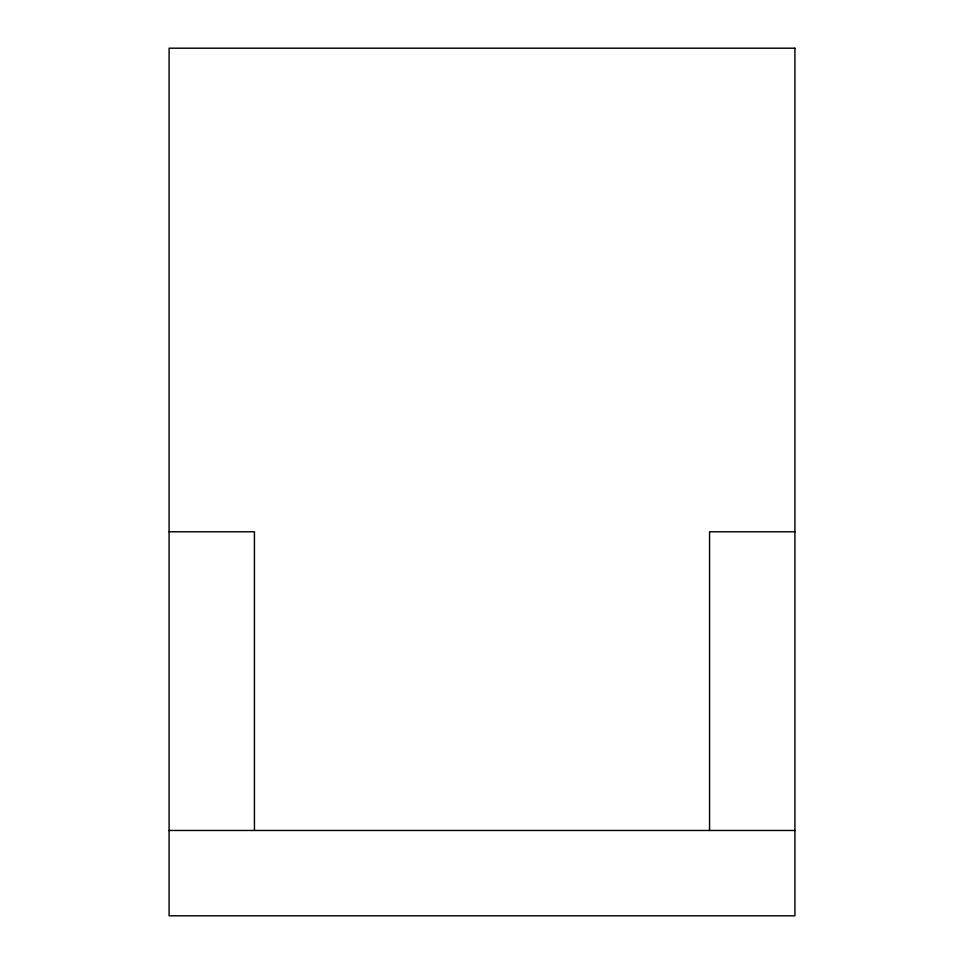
<?xml version="1.0" encoding="UTF-8"?>
<svg xmlns="http://www.w3.org/2000/svg" width="964" height="964" viewBox="0 0 964 964"><rect width="100%" height="100%" fill="white"/><g stroke="black" fill="none" stroke-linecap="round" stroke-linejoin="round"><path stroke-width="1.45" d="M169.098 531.779L254.436 531.779L254.436 830.462M794.902 531.779L709.564 531.779L709.564 830.462M169.098 830.462L794.902 830.462M794.902 48.2L169.098 48.2L169.098 915.8L794.902 915.8L794.902 48.2"/></g></svg>
